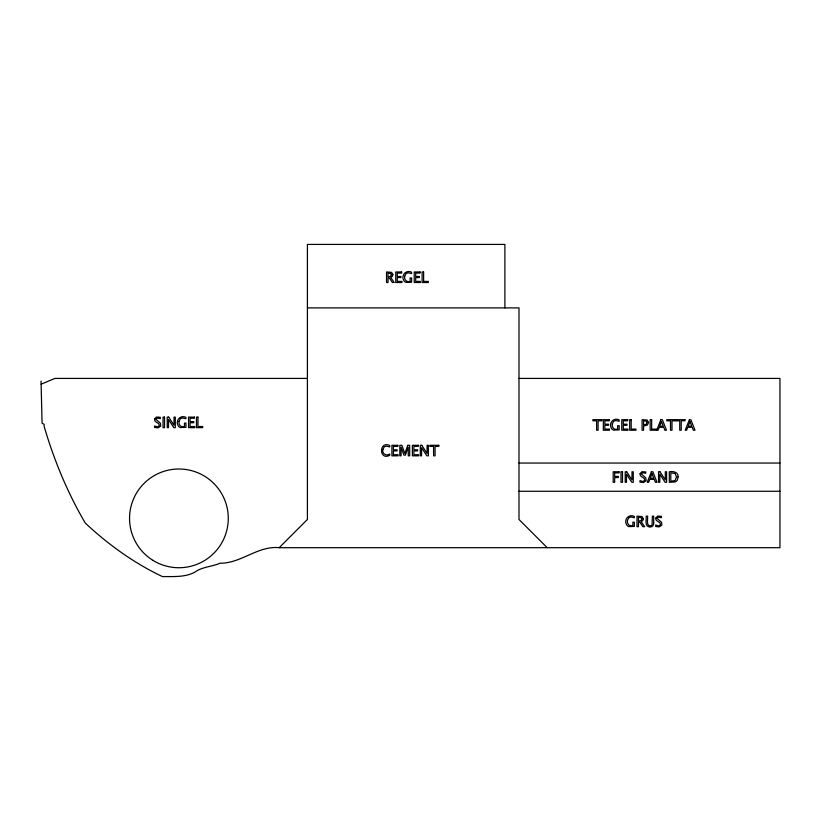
<?xml version="1.0" encoding="UTF-8"?>
<svg xmlns="http://www.w3.org/2000/svg" width="821" height="821" viewBox="0 0 821 821"><rect width="100%" height="100%" fill="white"/><g stroke="black" fill="none" stroke-linecap="round" stroke-linejoin="round"><path stroke-width="1.23" d="M41.05 381.108L42.076 423.287L44.139 424.313L44.139 426.376C53.899 459.842 67.538 492.887 85.292 523.08C108.198 544.497 134.008 563.114 162.445 576.578C173.169 576.475 184.468 577.44 194.341 572.463C202.007 566.716 211.623 566.89 220.059 563.206C240.933 563.555 258.061 545.452 279.202 547.689L307.413 519.477L307.413 244.422L504.894 244.422L504.894 307.896M41.122 384.218L54.925 378.419L307.413 378.419M307.413 307.896L518.995 307.896L518.995 519.477L547.207 547.689M518.995 378.419L779.95 378.419L779.95 547.689L279.202 547.689M518.995 463.054L779.95 463.054M518.995 491.266L779.95 491.266M653.69 522.844C654.121 525.532 651.628 527.605 649.052 526.908C644.28 525.974 646.732 519.241 646.127 516.163L647.625 516.163C648.015 518.831 645.675 527 651.145 525.676A1.58 1.58 0 0 0 652.09 524.773L652.377 516.163L653.69 516.163L653.69 522.844M179.05 421.409C178.167 424.621 181.195 427.957 184.458 426.54L184.458 423.113L185.946 423.113L185.946 427.382L180.384 427.567A4.208 4.208 0 0 1 178.157 425.699C175.078 420.609 180.476 414.543 185.926 417.335L185.926 418.71L182.59 417.971L180.456 418.628L179.05 421.409M382.843 449.59C381.693 453.685 386.486 456.568 389.739 454.013L389.739 455.296C378.994 461.125 378.686 440.364 389.729 445.495L389.729 446.901L386.383 446.152L384.249 446.798L382.843 449.59M404.691 276.256C403.809 279.468 406.847 282.804 410.1 281.398L410.1 277.96L411.588 277.96L411.588 282.229L406.026 282.414A4.208 4.208 0 0 1 403.799 280.556C400.73 275.456 406.128 269.401 411.578 272.182L411.578 273.567L408.232 272.829L406.097 273.475L404.691 276.256M612.271 423.975C611.388 427.187 614.416 430.512 617.669 429.106L617.669 425.668L619.167 425.668L619.167 429.937L613.605 430.132A4.208 4.208 0 0 1 611.378 428.264C608.299 423.164 613.698 417.109 619.147 419.89L619.147 421.276L615.812 420.537L613.677 421.194L612.271 423.975M627.47 520.452C626.587 523.665 629.615 527 632.878 525.584L632.878 522.156L634.366 522.156L634.366 526.425L628.804 526.61A4.208 4.208 0 0 1 626.577 524.742C623.498 519.652 628.896 513.587 634.346 516.378L634.346 517.753L631.01 517.014L628.876 517.671L627.47 520.452M676.545 476.929L675.129 480.572L670.808 481.188L670.808 472.886L675.047 473.46L676.545 476.929M678.136 476.785L677.356 480.059A4.392 4.392 0 0 1 675.078 481.948L669.31 482.307L669.31 471.767C672.922 471.028 678.536 472.013 678.136 476.785M648.539 422.446L647.4 425.083L643.572 426.037L643.572 430.225L642.084 430.225L642.084 419.685L647.215 420.044L648.539 422.446M154.646 419.069C153.753 422.702 160.064 422.415 159.284 425.812L157.458 426.807L154.533 425.986L154.533 427.464L158.043 427.874L160.7 426.12L160.413 423.226L156.021 419.428L157.098 418.074L160.3 418.628L160.3 417.263L156.472 417.047L154.646 419.069M640.072 473.707C639.179 477.35 645.491 477.063 644.711 480.449L642.884 481.455L639.959 480.624L639.959 482.112L643.469 482.522L646.127 480.767L645.84 477.873L641.447 474.076L642.525 472.722L645.727 473.276L645.727 471.911L641.909 471.695L640.072 473.707M655.784 518.113C654.891 521.745 661.203 521.458 660.423 524.855L658.596 525.851L655.671 525.03L655.671 526.507L659.181 526.918L661.839 525.163L661.552 522.269L657.159 518.472L658.237 517.117L661.439 517.671L661.439 516.306L657.621 516.091L655.784 518.113M392.859 274.583L392.325 276.39L390.734 277.58L394.254 282.516L392.407 282.516L389.411 278.052L388.015 278.052L388.015 282.516L386.537 282.516L386.537 271.967L391.607 272.346L392.859 274.583M643.315 518.78L642.781 520.576L641.18 521.766L644.701 526.702L642.864 526.702L639.867 522.248L638.471 522.248L638.471 526.702L636.983 526.702L636.983 516.163L642.053 516.542L643.315 518.78M391.319 274.717L390.611 276.379L388.015 276.934L388.015 273.085L390.734 273.496L391.319 274.717M646.958 422.558L646.23 424.293L643.572 424.898L643.572 420.804L646.394 421.204L646.958 422.558M641.776 518.913L641.068 520.576L638.471 521.13L638.471 517.281L641.18 517.692L641.776 518.913M407.821 445.3L404.815 453.449L401.89 445.3L399.817 445.3L399.817 455.84L401.1 455.84L401.1 447.24L403.922 455.132L405.369 455.132L408.273 447.26L408.273 455.84L409.669 455.84L409.669 445.3L407.821 445.3M660.874 419.685L656.697 430.225L658.083 430.225L659.242 427.3L663.707 427.3L664.856 430.225L666.478 430.225L662.352 419.685L660.874 419.685M661.48 421.645L659.673 426.191L663.276 426.191L661.48 421.645M651.412 471.767L647.225 482.307L648.621 482.307L649.78 479.382L654.245 479.382L655.394 482.307L657.005 482.307L652.89 471.767L651.412 471.767M652.018 473.727L650.211 478.274L653.814 478.274L652.018 473.727M689.394 419.685L685.207 430.225L686.602 430.225L687.762 427.3L692.226 427.3L693.376 430.225L694.987 430.225L690.872 419.685L689.394 419.685M689.999 421.645L688.193 426.191L691.795 426.191L689.999 421.645M401.654 271.967L395.763 271.967L395.763 282.516L401.962 282.516L401.962 281.398L397.251 281.398L397.251 277.58L400.935 277.58L400.935 276.472L397.251 276.472L397.251 273.085L401.654 273.085L401.654 271.967M420.106 271.967L414.215 271.967L414.215 282.516L420.414 282.516L420.414 281.398L415.703 281.398L415.703 277.58L419.387 277.58L419.387 276.472L415.703 276.472L415.703 273.085L420.106 273.085L420.106 271.967M423.615 271.967L422.117 271.967L422.117 282.516L428.357 282.516L428.357 281.398L423.615 281.398L423.615 271.967M164.528 417.119L163.03 417.119L163.03 427.659L164.528 427.659L164.528 417.119M168.705 417.119L167.238 417.119L167.238 427.659L168.521 427.659L168.521 419.521L173.836 427.659L175.294 427.659L175.294 417.119L174.021 417.119L174.021 425.257L168.705 417.119M194.454 417.119L188.563 417.119L188.563 427.659L194.762 427.659L194.762 426.54L190.061 426.54L190.061 422.723L193.746 422.723L193.746 421.625L190.061 421.625L190.061 418.238L194.454 418.238L194.454 417.119M197.964 417.119L196.476 417.119L196.476 427.659L202.715 427.659L202.715 426.54L197.964 426.54L197.964 417.119M601.855 419.685L592.875 419.685L592.875 420.804L596.61 420.804L596.61 430.225L598.109 430.225L598.109 420.804L601.855 420.804L601.855 419.685M609.223 419.685L603.332 419.685L603.332 430.225L609.531 430.225L609.531 429.106L604.831 429.106L604.831 425.288L608.515 425.288L608.515 424.18L604.831 424.18L604.831 420.804L609.223 420.804L609.223 419.685M627.675 419.685L621.784 419.685L621.784 430.225L627.983 430.225L627.983 429.106L623.283 429.106L623.283 425.288L626.967 425.288L626.967 424.18L623.283 424.18L623.283 420.804L627.675 420.804L627.675 419.685M631.185 419.685L629.697 419.685L629.697 430.225L635.936 430.225L635.936 429.106L631.185 429.106L631.185 419.685M651.648 419.685L650.15 419.685L650.15 430.225L656.39 430.225L656.39 429.106L651.648 429.106L651.648 419.685M675.745 419.685L666.765 419.685L666.765 420.804L670.511 420.804L670.511 430.225L671.999 430.225L671.999 420.804L675.745 420.804L675.745 419.685M684.971 419.685L675.991 419.685L675.991 420.804L679.737 420.804L679.737 430.225L681.225 430.225L681.225 420.804L684.971 420.804L684.971 419.685M397.805 445.3L391.915 445.3L391.915 455.84L398.113 455.84L398.113 454.721L393.413 454.721L393.413 450.903L397.097 450.903L397.097 449.795L393.413 449.795L393.413 446.419L397.805 446.419L397.805 445.3M418.279 445.3L412.388 445.3L412.388 455.84L418.587 455.84L418.587 454.721L413.887 454.721L413.887 450.903L417.571 450.903L417.571 449.795L413.887 449.795L413.887 446.419L418.279 446.419L418.279 445.3M421.758 445.3L420.29 445.3L420.29 455.84L421.573 455.84L421.573 447.691L426.889 455.84L428.357 455.84L428.357 445.3L427.074 445.3L427.074 453.438L421.758 445.3M438.814 445.3L429.845 445.3L429.845 446.419L433.58 446.419L433.58 455.84L435.079 455.84L435.079 446.419L438.814 446.419L438.814 445.3M619.075 471.767L613.184 471.767L613.184 482.307L614.683 482.307L614.683 477.524L618.377 477.524L618.377 476.416L614.683 476.416L614.683 472.886L619.075 472.886L619.075 471.767M622.503 471.767L621.004 471.767L621.004 482.307L622.503 482.307L622.503 471.767M626.68 471.767L625.212 471.767L625.212 482.307L626.495 482.307L626.495 474.169L631.811 482.307L633.268 482.307L633.268 471.767L631.985 471.767L631.985 479.905L626.68 471.767M660.002 471.767L658.534 471.767L658.534 482.307L659.817 482.307L659.817 474.169L665.133 482.307L666.59 482.307L666.59 471.767L665.308 471.767L665.308 479.905L660.002 471.767M152.911 560.333A49.373 49.373 0 0 0 228.259 519.909A49.373 49.373 0 0 0 155.569 474.866A49.373 49.373 0 0 0 152.911 560.333"/></g></svg>
